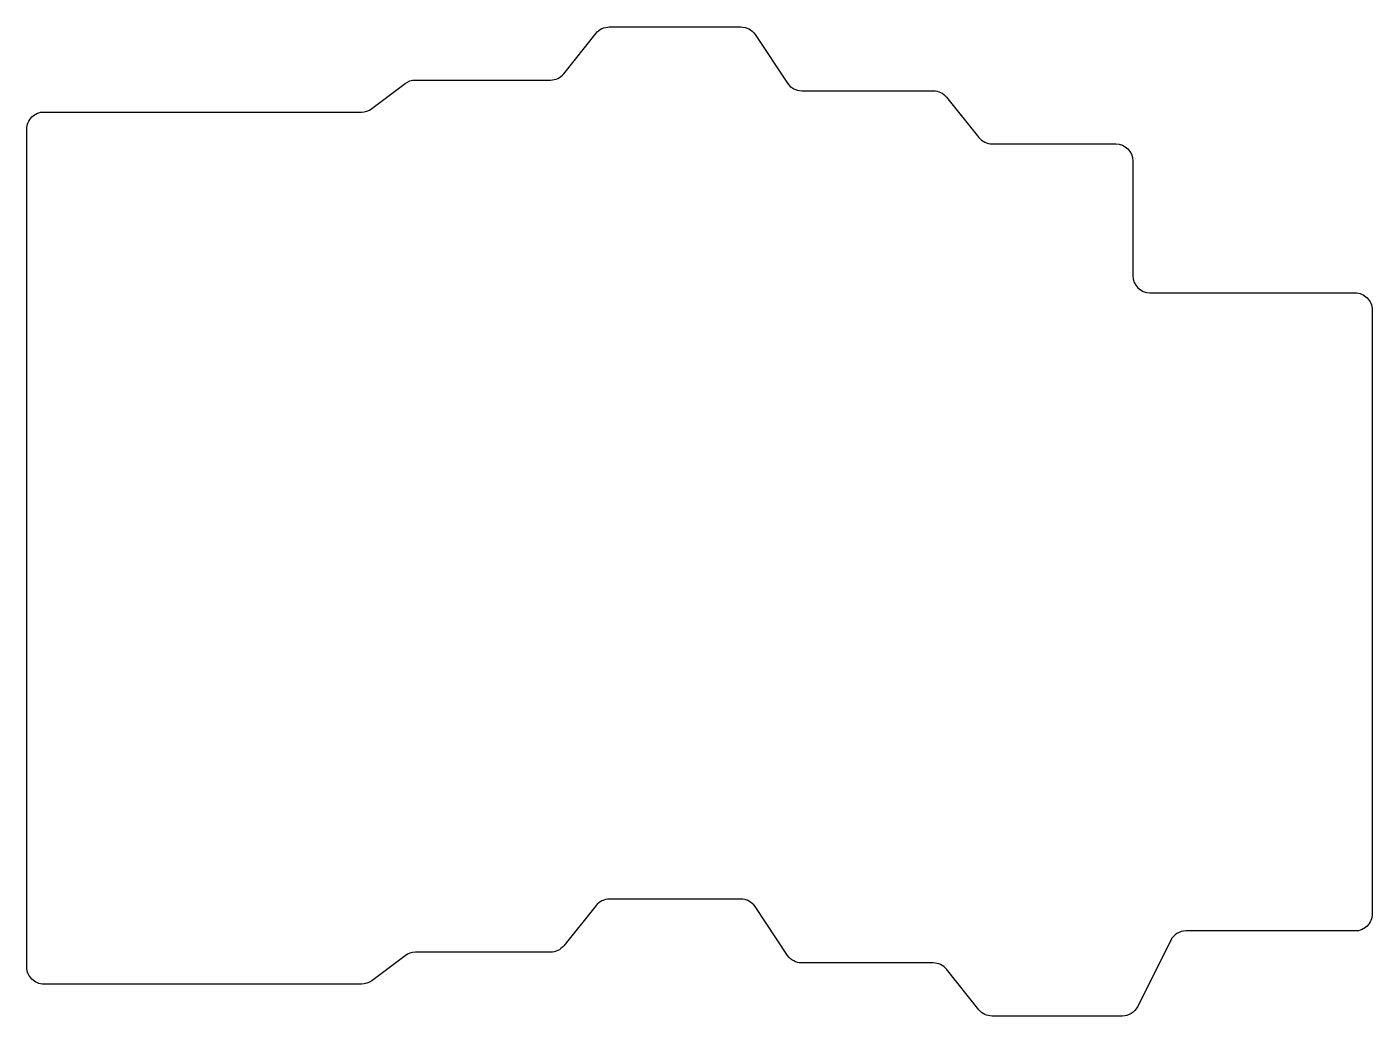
# Model space of a CAD drawing. Header units: millimetres. Extents: x -7 to 120, y -10 to 83.
import ezdxf

# ---------------------------------------------------------------- set-up
doc = ezdxf.new("R2010")
doc.units = ezdxf.units.MM
doc.layers.get('0').update_dxf_attribs({"linetype": 'CONTINUOUS'})

msp = doc.modelspace()

# ---------------------------------------------------------------- linework, layer by layer
msp.add_lwpolyline([(79.48, 76.4), (82.52, 72.6, 0.227838), (83.77, 72), (95.4, 72, -0.414196), (97, 70.4), (97, 59.6, 0.414196), (98.6, 58), (117.9, 58, -0.414214), (119.5, 56.4), (119.5, -0.4, -0.414214), (117.9, -2), (101.99, -2, 0.284079), (100.56, -2.88), (97.44, -9.12, -0.284079), (96.01, -10), (83.77, -10, -0.227838), (82.52, -9.4), (79.48, -5.6, 0.227838), (78.23, -5), (65.86, -5, -0.250765), (64.53, -4.29), (61.47, 0.29, 0.250765), (60.14, 1), (47.77, 1, 0.227838), (46.52, 0.4), (43.48, -3.4, -0.227838), (42.23, -4), (29.53, -4, 0.162278), (28.57, -4.32), (25.43, -6.68, -0.162278), (24.47, -7), (-5.4, -7, -0.414214), (-7, -5.4), (-7, 73.4, -0.414214), (-5.4, 75), (7, 75), (24.47, 75, 0.162278), (25.43, 75.32), (28.57, 77.68, -0.162278), (29.53, 78), (42.23, 78, 0.227838), (43.48, 78.6), (46.52, 82.4, -0.227838), (47.77, 83), (60.14, 83, -0.250765), (61.47, 82.29), (64.53, 77.71, 0.250765), (65.86, 77), (78.23, 77, -0.227838)], format="xyb", close=True)

doc.saveas('drawing.dxf')
